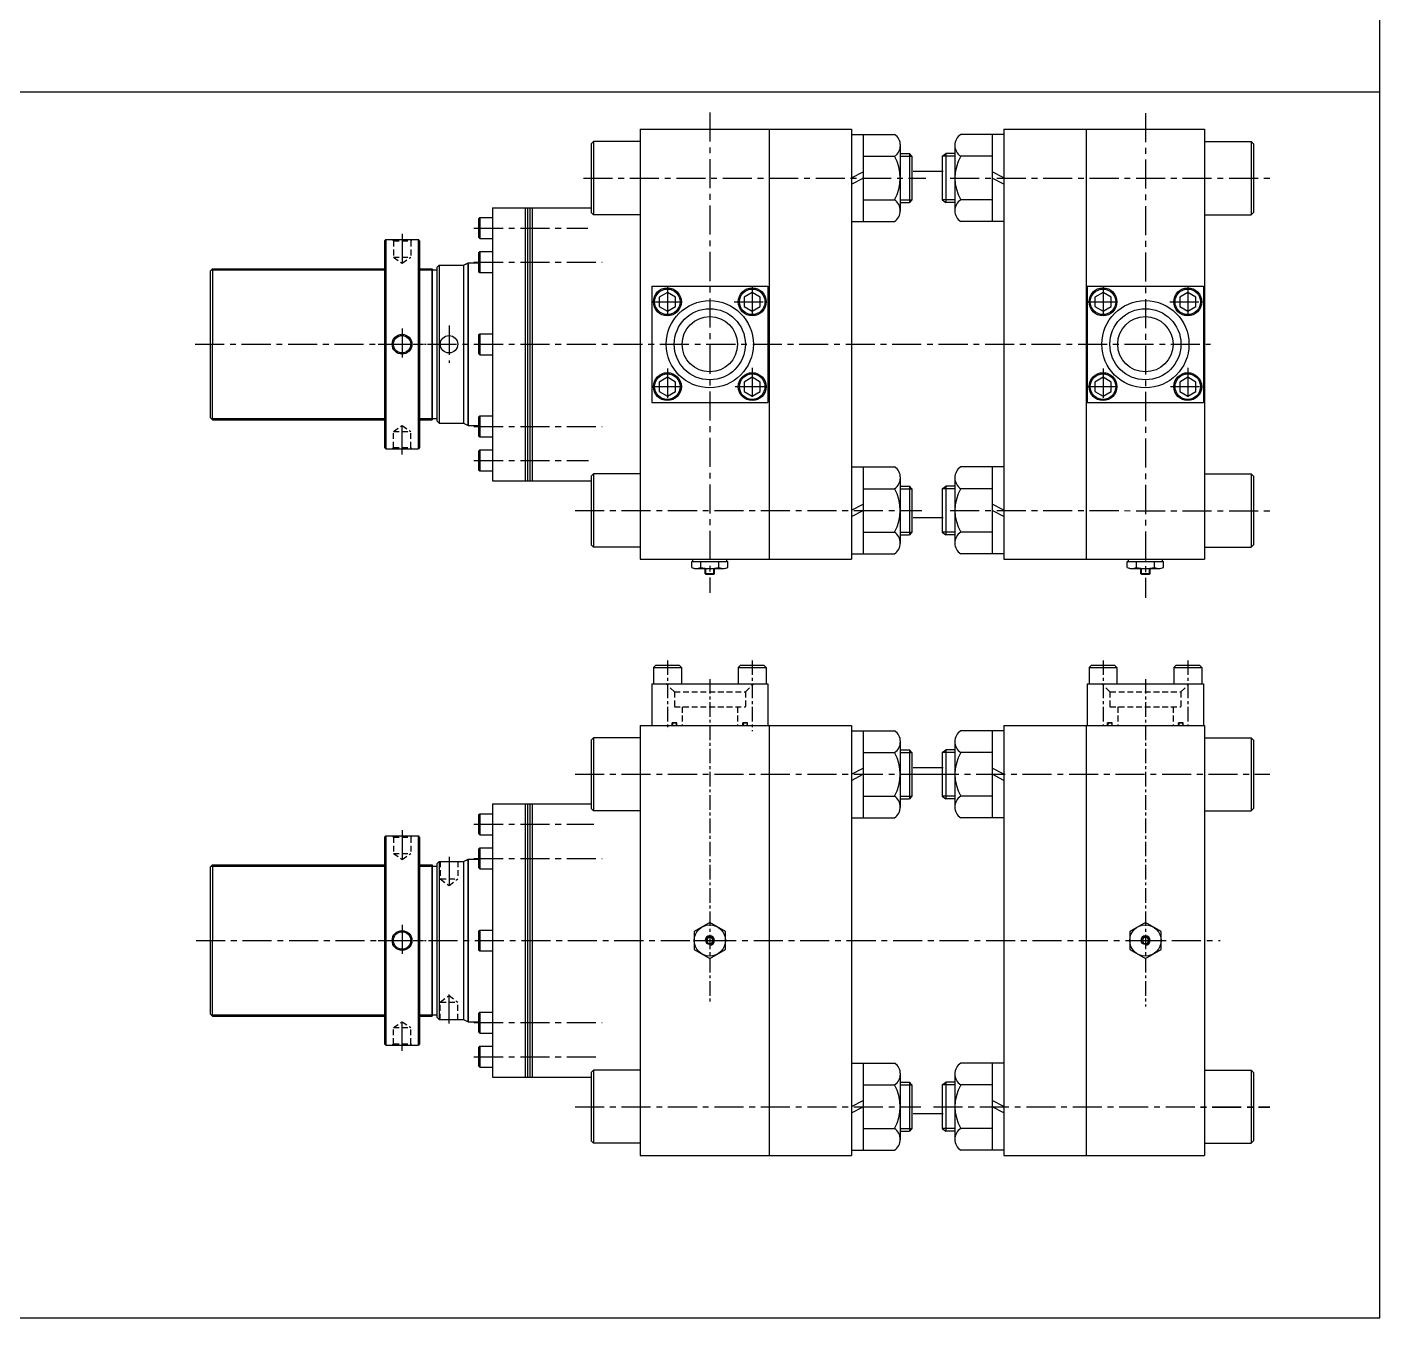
# Model space of a CAD drawing. Extents: x -819 to 8197, y 0 to 4058.
# Drawn here: x 7032 to 8197, y 0 to 1111 of the extents above; entities that cross this region are included whole.
import ezdxf

# ---------------------------------------------------------------- set-up
doc = ezdxf.new("R2010")
doc.units = 0
doc.header["$LTSCALE"] = 10
doc.header["$MEASUREMENT"] = 0
for name, pattern in [('CENTER', [2, 1.25, -0.25, 0.25, -0.25]), ('CENTERX2', [4, 2.5, -0.5, 0.5, -0.5]), ('HIDDENX2', [0.75, 0.5, -0.25])]:
    doc.linetypes.add(name, pattern=pattern)
doc.layers.get('0').update_dxf_attribs({"linetype": 'CONTINUOUS'})
for name, color, linetype in [('CEN', 1, 'CENTERX2'), ('HID', 2, 'HIDDENX2'), ('ML', 7, 'CONTINUOUS')]:
    doc.layers.add(name, color=color, linetype=linetype)

msp = doc.modelspace()

# ---------------------------------------------------------------- linework, layer by layer
for p, q in [((8197.1, 0), (8197.1, 2221.7)), ((6600.3, 1055), (8197.1, 1055)), ((0, 0), (8197.1, 0))]:
    msp.add_line(p, q)
at = {"color": 7, "linetype": 'Continuous'}
for p, q in [((7605.6, 650.9), (7605.6, 652.9)), ((7605.6, 652.9), (7634.8, 652.9)), ((7634.8, 650.9), (7634.8, 652.9)), ((7980.6, 650.9), (7980.6, 652.9)), ((7980.6, 652.9), (8009.8, 652.9)), ((8009.8, 650.9), (8009.8, 652.9)), ((7604.6, 645.9), (7604.6, 650.9)), ((7604.6, 650.9), (7611, 650.9)), ((7607.8, 644.9), (7632.6, 644.9)), ((7611, 650.9), (7635.8, 650.9)), ((7612.4, 645.9), (7612.4, 650.9)), ((7616.2, 645.1), (7616.2, 645.1)), ((7616.2, 640.4), (7616.2, 644.9)), ((7624.2, 640.4), (7624.2, 644.9)), ((7628, 645.9), (7628, 650.9)), ((7635.8, 645.9), (7635.8, 650.9)), ((7979.6, 645.9), (7979.6, 650.9)), ((7979.6, 650.9), (7986, 650.9)), ((7982.8, 644.9), (8007.6, 644.9)), ((7986, 650.9), (8010.8, 650.9)), ((7987.4, 645.9), (7987.4, 650.9)), ((7991.2, 645.1), (7991.2, 645.1)), ((7991.2, 640.4), (7991.2, 644.9)), ((7999.2, 640.4), (7999.2, 644.9)), ((8003, 645.9), (8003, 650.9)), ((8010.8, 645.9), (8010.8, 650.9)), ((7616.2, 640.4), (7616.7, 639.9)), ((7624.2, 640.4), (7616.2, 640.4)), ((7616.7, 639.9), (7623.7, 639.9)), ((7624.2, 640.4), (7623.7, 639.9)), ((7991.2, 640.4), (7991.7, 639.9)), ((7999.2, 640.4), (7991.2, 640.4)), ((7991.7, 639.9), (7998.7, 639.9)), ((7999.2, 640.4), (7998.7, 639.9))]:
    msp.add_line(p, q, dxfattribs=at)
at = {"color": 1, "linetype": 'CENTER', "ltscale": 5}
for p, q in [((7606.7, 324.8), (7633.7, 324.8)), ((7981.7, 324.8), (8008.7, 324.8))]:
    msp.add_line(p, q, dxfattribs=at)
at = {"color": 7, "linetype": 'Continuous'}
for points in [[(7606.7, 317), (7620.2, 309.2), (7633.7, 317), (7633.7, 332.6), (7620.2, 340.4), (7606.7, 332.6)], [(7981.7, 317), (7995.2, 309.2), (8008.7, 317), (8008.7, 332.6), (7995.2, 340.4), (7981.7, 332.6)], [(7618.8, 327.3), (7617.3, 324.8), (7618.8, 322.3), (7621.7, 322.3), (7623.1, 324.8), (7621.7, 327.3)], [(7993.8, 327.3), (7992.3, 324.8), (7993.8, 322.3), (7996.7, 322.3), (7998.1, 324.8), (7996.7, 327.3)]]:
    msp.add_lwpolyline(points, close=True, dxfattribs=at)
for centre, radius in [((7620.2, 324.8), 13.5), ((7995.2, 324.8), 13.5), ((7620.2, 324.8), 3.5), ((7995.2, 324.8), 3.5)]:
    msp.add_circle(centre, radius, dxfattribs=at)
for centre, radius, start, end in [((7607.8, 650.5), 5.62, 235.6158, 270), ((7608.5, 653.1), 8.22, 241.7006, 298.2994), ((7620.2, 676.2), 31.3, 255.6172, 270.0141), ((7620.2, 676.2), 31.3, 269.9859, 284.3828), ((7631.9, 653.1), 8.22, 241.7006, 298.2994), ((7982.8, 650.5), 5.62, 235.6158, 270), ((7983.5, 653.1), 8.22, 241.7006, 298.2994), ((7995.2, 676.2), 31.3, 255.6172, 270.0141), ((7995.2, 676.2), 31.3, 269.9859, 284.3828), ((8006.9, 653.1), 8.22, 241.7006, 298.2994)]:
    msp.add_arc(centre, radius, start, end, dxfattribs=at)
at = {"layer": 'CEN'}
for p, q in [((7620.2, 1037.3), (7620.2, 624)), ((7995.2, 1036.8), (7995.2, 619.7)), ((7511.4, 980.9), (7806.2, 980.9)), ((7827.2, 980.9), (8102.2, 980.9)), ((7355.3, 932.8), (7355.3, 904.3)), ((7417.2, 937.9), (7515.2, 937.9)), ((7417.2, 908.6), (7527.6, 908.6)), ((7583.7, 887.9), (7583.7, 859.2)), ((7656.7, 887.9), (7656.7, 858.7)), ((7958.7, 887.9), (7958.7, 859.2)), ((8031.7, 887.9), (8031.7, 858.7)), ((7570.2, 874.4), (7598.8, 874.4)), ((7641.2, 874.4), (7670.2, 874.4)), ((7945.2, 874.4), (7973.8, 874.4)), ((8016.2, 874.4), (8045.2, 874.4)), ((7355.3, 851.4), (7355.3, 824.4)), ((7395.7, 853.9), (7395.7, 821.9)), ((7177.2, 837.9), (8051.2, 837.9)), ((7334.7, 837.9), (7375.9, 837.9)), ((7334.7, 837.9), (7375.9, 837.9)), ((7338.7, 837.9), (7379.9, 837.9)), ((7338.7, 837.9), (7379.9, 837.9)), ((7583.7, 816.9), (7583.7, 787.9)), ((7656.7, 817.6), (7656.7, 787.9)), ((7958.7, 816.9), (7958.7, 787.9)), ((8031.7, 817.6), (8031.7, 787.9)), ((7570.2, 801.4), (7598.8, 801.4)), ((7641.9, 801.4), (7670.2, 801.4)), ((7945.2, 801.4), (7973.8, 801.4)), ((8016.9, 801.4), (8045.2, 801.4)), ((7355.3, 743), (7355.3, 771.4)), ((7417.2, 767.2), (7527.6, 767.2)), ((7417.2, 737.9), (7515.8, 737.9)), ((7504.2, 694.9), (7802.7, 694.9)), ((7827.2, 694.9), (8102.2, 694.5)), ((7504.2, 467.8), (7813.3, 467.8)), ((7809.5, 467.8), (8102.2, 467.8)), ((7355.3, 419.7), (7355.3, 391.2)), ((7417.2, 424.8), (7520.3, 424.8)), ((7395.7, 396.8), (7395.7, 369.2)), ((7417.2, 395.5), (7527.6, 395.5)), ((7355.3, 338.3), (7355.3, 311.3)), ((7178, 324.8), (8059.5, 324.8)), ((7334.7, 324.8), (7375.9, 324.8)), ((7334.7, 324.8), (7375.9, 324.8)), ((7338.7, 324.8), (7379.9, 324.8)), ((7338.7, 324.8), (7379.9, 324.8)), ((7395.7, 253.3), (7395.7, 280.9)), ((7355.3, 229.9), (7355.3, 258.3)), ((7417.2, 254.1), (7527.6, 254.1)), ((7417.2, 224.8), (7522.7, 224.8)), ((7504.2, 181.8), (7802, 181.8)), ((7812.7, 181.8), (8102.2, 181.8)), ((7812.7, 181.8), (8102.2, 181.4))]:
    msp.add_line(p, q, dxfattribs=at)
at = {"layer": 'HID'}
for p, q in [((7346.8, 927.9), (7347.8, 926.9)), ((7347.8, 926.9), (7347.8, 912.9)), ((7347.8, 926.9), (7362.8, 926.9)), ((7363.8, 927.9), (7362.8, 926.9)), ((7362.8, 926.9), (7362.8, 912.9)), ((7347.8, 912.9), (7355.3, 907.7)), ((7347.8, 912.9), (7362.8, 912.9)), ((7355.3, 907.7), (7362.8, 912.9)), ((7347.8, 762.9), (7355.3, 768)), ((7347.8, 748.9), (7347.8, 762.9)), ((7347.8, 762.9), (7362.8, 762.9)), ((7355.3, 768), (7362.8, 762.9)), ((7362.8, 748.9), (7362.8, 762.9)), ((7346.8, 747.9), (7347.8, 748.9)), ((7347.8, 748.9), (7362.8, 748.9)), ((7363.8, 747.9), (7362.8, 748.9)), ((7589.7, 538.8), (7582.7, 545.8)), ((7589.7, 538.8), (7589.7, 525.8)), ((7589.7, 538.8), (7650.8, 538.8)), ((7650.8, 538.8), (7657.7, 545.8)), ((7650.8, 538.8), (7650.8, 525.8)), ((7964.7, 538.8), (7957.7, 545.8)), ((7964.7, 538.8), (8025.8, 538.8)), ((7964.7, 538.8), (7964.7, 525.8)), ((8025.8, 538.8), (8032.7, 545.8)), ((8025.8, 538.8), (8025.8, 525.8)), ((7589.7, 525.8), (7650.8, 525.8)), ((7596.5, 525.8), (7596.5, 509.8)), ((7644, 525.8), (7644, 509.8)), ((7964.7, 525.8), (8025.8, 525.8)), ((7971.5, 525.8), (7971.5, 509.8)), ((8019, 525.8), (8019, 509.8)), ((7587.7, 509.8), (7587.7, 512.2)), ((7587.7, 512.2), (7591.7, 512.2)), ((7591.7, 512.2), (7587.7, 512.2)), ((7587.7, 509.8), (7587.7, 512.2)), ((7591.7, 509.8), (7591.7, 512.2)), ((7591.7, 509.8), (7591.7, 512.2)), ((7648.7, 509.8), (7648.7, 512.2)), ((7652.7, 512.2), (7648.7, 512.2)), ((7648.7, 512.2), (7652.7, 512.2)), ((7648.7, 509.8), (7648.7, 512.2)), ((7652.7, 509.8), (7652.7, 512.2)), ((7652.7, 509.8), (7652.7, 512.2)), ((7962.7, 509.8), (7962.7, 512.2)), ((7962.7, 512.2), (7966.7, 512.2)), ((7966.7, 512.2), (7962.7, 512.2)), ((7962.7, 509.8), (7962.7, 512.2)), ((7966.7, 509.8), (7966.7, 512.2)), ((7966.7, 509.8), (7966.7, 512.2)), ((8023.7, 509.8), (8023.7, 512.2)), ((8027.7, 512.2), (8023.7, 512.2)), ((8023.7, 512.2), (8027.7, 512.2)), ((8023.7, 509.8), (8023.7, 512.2)), ((8027.7, 509.8), (8027.7, 512.2)), ((8027.7, 509.8), (8027.7, 512.2)), ((7346.8, 414.8), (7347.8, 413.8)), ((7347.8, 413.8), (7347.8, 399.8)), ((7347.8, 413.8), (7362.8, 413.8)), ((7363.8, 414.8), (7362.8, 413.8)), ((7362.8, 413.8), (7362.8, 399.8)), ((7347.8, 399.8), (7355.3, 394.6)), ((7347.8, 399.8), (7362.8, 399.8)), ((7355.3, 394.6), (7362.8, 399.8)), ((7388.2, 392.8), (7388.2, 377.8)), ((7403.2, 392.8), (7403.2, 377.8)), ((7388.2, 377.8), (7395.7, 372)), ((7388.2, 377.8), (7403.2, 377.8)), ((7395.7, 372), (7403.2, 377.8)), ((7388.2, 271.8), (7395.7, 277.6)), ((7388.2, 271.8), (7403.2, 271.8)), ((7388.2, 256.8), (7388.2, 271.8)), ((7395.7, 277.6), (7403.2, 271.8)), ((7403.2, 256.8), (7403.2, 271.8)), ((7347.8, 249.8), (7355.3, 254.9)), ((7347.8, 235.8), (7347.8, 249.8)), ((7347.8, 249.8), (7362.8, 249.8)), ((7355.3, 254.9), (7362.8, 249.8)), ((7362.8, 235.8), (7362.8, 249.8)), ((7346.8, 234.8), (7347.8, 235.8)), ((7347.8, 235.8), (7362.8, 235.8)), ((7363.8, 234.8), (7362.8, 235.8))]:
    msp.add_line(p, q, dxfattribs=at)
for centre, start, end in [((7589.1, 511), 90, 270), ((7590.4, 511), 270, 90), ((7650.1, 511), 90, 270), ((7651.4, 511), 270, 90), ((7964.1, 511), 90, 270), ((7965.4, 511), 270, 90), ((8025.1, 511), 90, 270), ((8026.4, 511), 270, 90)]:
    msp.add_arc(centre, 1.2, start, end, dxfattribs=at)
at = {"layer": 'ML'}
for p, q in [((7560.2, 1022.9), (7742.2, 1022.9)), ((7560.2, 1022.9), (7560.2, 652.9)), ((7671.2, 1022.9), (7671.2, 652.9)), ((7742.2, 1022.9), (7742.2, 652.9)), ((7742.2, 1018.4), (7779.2, 1018.4)), ((7752.2, 1018.4), (7752.2, 943.4)), ((7873.2, 1018.4), (7836.2, 1018.4)), ((7863.2, 1018.4), (7863.2, 943.4)), ((7873.2, 1022.9), (8046.2, 1022.9)), ((7873.2, 1022.9), (7873.2, 652.9)), ((7944.2, 1022.9), (7944.2, 652.9)), ((8046.2, 1022.9), (8046.2, 652.9)), ((7520.2, 1012.4), (7518.2, 1010.4)), ((7518.2, 1010.4), (7518.2, 951.4)), ((7520.2, 1012.4), (7520.2, 949.4)), ((7560.2, 1012.4), (7520.2, 1012.4)), ((7560.2, 1012.4), (7520.2, 1012.4)), ((7784.2, 1009.7), (7784.2, 952.4)), ((7784.2, 1001.9), (7792, 1001.9)), ((7792, 1001.9), (7792, 959.9)), ((7794.2, 999.6), (7792, 1001.9)), ((7820.2, 999.6), (7823.5, 1001.9)), ((7831.2, 1001.9), (7823.5, 1001.9)), ((7823.5, 1001.9), (7823.5, 959.9)), ((7831.2, 1009.7), (7831.2, 952.4)), ((8046.2, 1012.4), (8086.2, 1012.4)), ((8046.2, 1012.4), (8086.2, 1012.4)), ((8086.2, 1012.4), (8086.2, 949.4)), ((8086.2, 1012.4), (8088.2, 1010.4)), ((8088.2, 1010.4), (8088.2, 951.4)), ((7752.2, 999.6), (7779.2, 999.6)), ((7794.2, 999.6), (7794.2, 962.1)), ((7820.2, 999.6), (7820.2, 962.1)), ((7863.2, 999.6), (7836.2, 999.6)), ((7784.2, 980.4), (7784.2, 980.4)), ((7795.2, 986.9), (7821.2, 986.9)), ((7433.2, 955.4), (7518.2, 955.4)), ((7433.2, 955.4), (7433.2, 720.4)), ((7461.2, 955.4), (7461.2, 720.4)), ((7463.2, 955.4), (7463.2, 720.4)), ((7465.2, 955.4), (7465.2, 720.4)), ((7467.2, 955.4), (7467.2, 720.4)), ((7752.2, 962.2), (7779.2, 962.2)), ((7784.2, 959.9), (7792, 959.9)), ((7794.2, 962.1), (7792, 959.9)), ((7820.2, 962.1), (7823.5, 959.9)), ((7831.2, 959.9), (7823.5, 959.9)), ((7863.2, 962.2), (7836.2, 962.2)), ((7421.2, 945.9), (7422.2, 946.9)), ((7421.2, 945.9), (7421.2, 929.9)), ((7422.2, 946.9), (7433.2, 946.9)), ((7422.2, 946.9), (7422.2, 928.9)), ((7520.2, 949.4), (7518.2, 951.4)), ((7560.2, 949.4), (7520.2, 949.4)), ((7742.2, 943.4), (7779.2, 943.4)), ((7873.2, 943.4), (7836.2, 943.4)), ((8046.2, 949.4), (8086.2, 949.4)), ((8086.2, 949.4), (8088.2, 951.4)), ((7340.3, 926.9), (7341.3, 927.9)), ((7340.3, 926.9), (7340.3, 748.9)), ((7341.3, 927.9), (7369.3, 927.9)), ((7341.3, 927.9), (7341.3, 747.9)), ((7370.3, 926.9), (7369.3, 927.9)), ((7369.3, 747.9), (7369.3, 927.9)), ((7370.3, 926.9), (7370.3, 748.9)), ((7421.2, 929.9), (7422.2, 928.9)), ((7421.2, 929.9), (7422.2, 928.9)), ((7422.2, 928.9), (7433.2, 928.9)), ((7422.2, 928.9), (7433.2, 928.9)), ((7421.2, 916.6), (7422.2, 917.6)), ((7421.2, 916.6), (7422.2, 917.6)), ((7421.2, 916.6), (7421.2, 900.6)), ((7421.2, 916.6), (7421.2, 900.6)), ((7422.2, 917.6), (7422.2, 899.6)), ((7422.2, 917.6), (7433.2, 917.6)), ((7422.2, 917.6), (7433.2, 917.6)), ((7422.2, 917.6), (7422.2, 899.6)), ((7190.2, 900.9), (7192.2, 902.9)), ((7190.2, 900.9), (7190.2, 774.9)), ((7192.2, 902.9), (7340.3, 902.9)), ((7192.2, 902.9), (7192.2, 837.9)), ((7370.3, 902.9), (7381.2, 902.9)), ((7381.2, 902.9), (7381.2, 772.9)), ((7381.2, 772.9), (7381.2, 902.9)), ((7381.2, 901.9), (7385.2, 901.9)), ((7385.2, 903.9), (7387.2, 905.9)), ((7385.2, 903.9), (7385.2, 771.9)), ((7385.2, 901.9), (7385.2, 771.9)), ((7387.2, 905.9), (7387.2, 769.9)), ((7387.2, 905.9), (7408.2, 905.9)), ((7408.2, 905.9), (7412.2, 907.9)), ((7408.2, 905.9), (7411.2, 907.4)), ((7408.2, 905.9), (7408.2, 769.9)), ((7412.2, 907.9), (7412.2, 767.9)), ((7412.2, 907.9), (7421.2, 907.9)), ((7412.2, 767.9), (7412.2, 907.9)), ((7421.2, 900.6), (7422.2, 899.6)), ((7421.2, 900.6), (7422.2, 899.6)), ((7422.2, 899.6), (7433.2, 899.6)), ((7422.2, 899.6), (7433.2, 899.6)), ((7570.2, 887.9), (7570.2, 787.9)), ((7570.2, 887.9), (7670.2, 887.9)), ((7670.2, 887.9), (7670.2, 787.9)), ((7945.2, 887.9), (7945.2, 787.9)), ((7945.2, 887.9), (8045.2, 887.9)), ((8045.2, 887.9), (8045.2, 787.9)), ((7421.2, 845.9), (7422.2, 846.9)), ((7421.2, 845.9), (7422.2, 846.9)), ((7421.2, 845.9), (7421.2, 829.9)), ((7421.2, 845.9), (7421.2, 829.9)), ((7422.2, 846.9), (7422.2, 828.9)), ((7422.2, 846.9), (7433.2, 846.9)), ((7422.2, 846.9), (7422.2, 828.9)), ((7422.2, 846.9), (7433.2, 846.9)), ((7192.2, 772.9), (7192.2, 837.9)), ((7421.2, 829.9), (7422.2, 828.9)), ((7421.2, 829.9), (7422.2, 828.9)), ((7422.2, 828.9), (7433.2, 828.9)), ((7422.2, 828.9), (7433.2, 828.9)), ((7570.2, 787.9), (7670.2, 787.9)), ((7945.2, 787.9), (8045.2, 787.9)), ((7190.2, 774.9), (7192.2, 772.9)), ((7192.2, 772.9), (7340.3, 772.9)), ((7370.3, 772.9), (7381.2, 772.9)), ((7381.2, 773.9), (7385.2, 773.9)), ((7385.2, 771.9), (7387.2, 769.9)), ((7385.2, 771.9), (7387.2, 769.9)), ((7387.2, 769.9), (7408.2, 769.9)), ((7408.2, 769.9), (7412.2, 767.9)), ((7421.2, 775.2), (7422.2, 776.2)), ((7421.2, 775.2), (7422.2, 776.2)), ((7421.2, 775.2), (7421.2, 759.2)), ((7421.2, 775.2), (7421.2, 759.2)), ((7422.2, 776.2), (7422.2, 758.2)), ((7422.2, 776.2), (7433.2, 776.2)), ((7422.2, 776.2), (7433.2, 776.2)), ((7422.2, 776.2), (7422.2, 758.2)), ((7412.2, 767.9), (7421.2, 767.9)), ((7421.2, 759.2), (7422.2, 758.2)), ((7421.2, 759.2), (7422.2, 758.2)), ((7422.2, 758.2), (7433.2, 758.2)), ((7422.2, 758.2), (7433.2, 758.2)), ((7340.3, 748.9), (7341.3, 747.9)), ((7341.3, 747.9), (7369.3, 747.9)), ((7370.3, 748.9), (7369.3, 747.9)), ((7421.2, 745.9), (7422.2, 746.9)), ((7421.2, 745.9), (7422.2, 746.9)), ((7421.2, 745.9), (7421.2, 729.9)), ((7422.2, 746.9), (7433.2, 746.9)), ((7422.2, 746.9), (7422.2, 728.9)), ((7422.2, 746.9), (7433.2, 746.9)), ((7421.2, 729.9), (7422.2, 728.9)), ((7422.2, 728.9), (7433.2, 728.9)), ((7520.2, 726.4), (7518.2, 724.4)), ((7518.2, 724.4), (7518.2, 665.4)), ((7520.2, 726.4), (7520.2, 663.4)), ((7560.2, 726.4), (7520.2, 726.4)), ((7560.2, 726.4), (7520.2, 726.4)), ((7742.2, 732.4), (7779.2, 732.4)), ((7752.2, 732.4), (7752.2, 657.4)), ((7784.2, 723.7), (7784.2, 666.4)), ((7831.2, 723.7), (7831.2, 666.4)), ((7873.2, 732.4), (7836.2, 732.4)), ((7863.2, 732.4), (7863.2, 657.4)), ((8046.2, 726.4), (8086.2, 726.4)), ((8086.2, 726.4), (8086.2, 663.4)), ((8086.2, 726.4), (8088.2, 724.4)), ((8088.2, 724.4), (8088.2, 665.4)), ((7433.2, 720.4), (7518.2, 720.4)), ((7752.2, 713.6), (7779.2, 713.6)), ((7784.2, 715.9), (7792, 715.9)), ((7792, 715.9), (7792, 673.9)), ((7794.2, 713.6), (7792, 715.9)), ((7794.2, 713.6), (7794.2, 676.1)), ((7820.2, 713.6), (7823.5, 715.9)), ((7820.2, 713.6), (7820.2, 676.1)), ((7823.5, 715.9), (7823.5, 673.9)), ((7831.2, 715.9), (7823.5, 715.9)), ((7863.2, 713.6), (7836.2, 713.6)), ((7784.2, 694.4), (7784.2, 694.4)), ((7795.2, 688.9), (7821.2, 688.9)), ((7752.2, 676.2), (7779.2, 676.2)), ((7794.2, 676.1), (7792, 673.9)), ((7820.2, 676.1), (7823.5, 673.9)), ((7863.2, 676.2), (7836.2, 676.2)), ((7520.2, 663.4), (7518.2, 665.4)), ((7784.2, 673.9), (7792, 673.9)), ((7831.2, 673.9), (7823.5, 673.9)), ((8086.2, 663.4), (8088.2, 665.4)), ((7560.2, 663.4), (7520.2, 663.4)), ((7560.2, 652.9), (7742.2, 652.9)), ((7742.2, 657.4), (7779.2, 657.4)), ((7873.2, 657.4), (7836.2, 657.4)), ((7873.2, 652.9), (8046.2, 652.9)), ((8046.2, 663.4), (8086.2, 663.4)), ((7571.7, 559.8), (7573.7, 561.8)), ((7571.7, 559.8), (7571.7, 545.8)), ((7571.7, 559.8), (7595.7, 559.8)), ((7573.7, 561.8), (7593.7, 561.8)), ((7593.7, 561.8), (7595.7, 559.8)), ((7595.7, 559.8), (7595.7, 545.8)), ((7644.7, 559.8), (7646.7, 561.8)), ((7644.7, 559.8), (7644.7, 545.8)), ((7644.7, 559.8), (7668.7, 559.8)), ((7646.7, 561.8), (7666.7, 561.8)), ((7666.7, 561.8), (7668.7, 559.8)), ((7668.7, 559.8), (7668.7, 545.8)), ((7946.7, 559.8), (7948.7, 561.8)), ((7946.7, 559.8), (7970.7, 559.8)), ((7946.7, 559.8), (7946.7, 545.8)), ((7948.7, 561.8), (7968.7, 561.8)), ((7968.7, 561.8), (7970.7, 559.8)), ((7970.7, 559.8), (7970.7, 545.8)), ((8019.7, 559.8), (8021.7, 561.8)), ((8019.7, 559.8), (8043.7, 559.8)), ((8019.7, 559.8), (8019.7, 545.8)), ((8021.7, 561.8), (8041.7, 561.8)), ((8041.7, 561.8), (8043.7, 559.8)), ((8043.7, 559.8), (8043.7, 545.8)), ((7570.2, 545.8), (7670.2, 545.8)), ((7570.2, 545.8), (7570.2, 509.8)), ((7670.2, 545.8), (7670.2, 509.8)), ((7945.2, 545.8), (8045.2, 545.8)), ((7945.2, 545.8), (7945.2, 509.8)), ((8045.2, 545.8), (8045.2, 509.8)), ((7560.2, 509.8), (7742.2, 509.8)), ((7560.2, 509.8), (7560.2, 139.8)), ((7560.2, 509.8), (7742.2, 509.8)), ((7671.2, 509.8), (7671.2, 139.8)), ((7742.2, 509.8), (7742.2, 139.8)), ((7742.2, 505.3), (7779.2, 505.3)), ((7752.2, 505.3), (7752.2, 430.3)), ((7873.2, 505.3), (7836.2, 505.3)), ((7863.2, 505.3), (7863.2, 430.3)), ((7873.2, 509.8), (7873.2, 139.8)), ((7873.2, 509.8), (8046.2, 509.8)), ((7873.2, 509.8), (8046.2, 509.8)), ((7944.2, 509.8), (7944.2, 139.8)), ((8046.2, 509.8), (8046.2, 139.8)), ((7520.2, 499.3), (7518.2, 497.3)), ((7518.2, 497.3), (7518.2, 438.3)), ((7520.2, 499.3), (7520.2, 436.3)), ((7560.2, 499.3), (7520.2, 499.3)), ((7560.2, 499.3), (7520.2, 499.3)), ((7784.2, 496.6), (7784.2, 439.3)), ((7831.2, 496.6), (7831.2, 439.3)), ((8046.2, 499.3), (8086.2, 499.3)), ((8046.2, 499.3), (8086.2, 499.3)), ((8086.2, 499.3), (8086.2, 436.3)), ((8086.2, 499.3), (8088.2, 497.3)), ((8088.2, 497.3), (8088.2, 438.3)), ((7752.2, 486.5), (7779.2, 486.5)), ((7784.2, 488.8), (7792, 488.8)), ((7792, 488.8), (7792, 446.8)), ((7794.2, 486.5), (7792, 488.8)), ((7794.2, 486.5), (7794.2, 449)), ((7820.2, 486.5), (7823.5, 488.8)), ((7820.2, 486.5), (7820.2, 449)), ((7831.2, 488.8), (7823.5, 488.8)), ((7823.5, 488.8), (7823.5, 446.8)), ((7863.2, 486.5), (7836.2, 486.5)), ((7784.2, 467.3), (7784.2, 467.3)), ((7795.2, 473.8), (7821.2, 473.8)), ((7752.2, 449), (7779.2, 449)), ((7784.2, 446.8), (7792, 446.8)), ((7794.2, 449), (7792, 446.8)), ((7820.2, 449), (7823.5, 446.8)), ((7831.2, 446.8), (7823.5, 446.8)), ((7863.2, 449), (7836.2, 449)), ((7421.2, 432.8), (7422.2, 433.8)), ((7421.2, 432.8), (7421.2, 416.8)), ((7422.2, 433.8), (7433.2, 433.8)), ((7422.2, 433.8), (7422.2, 415.8)), ((7433.2, 442.3), (7518.2, 442.3)), ((7433.2, 442.3), (7433.2, 207.3)), ((7461.2, 442.3), (7461.2, 207.3)), ((7463.2, 442.3), (7463.2, 207.3)), ((7465.2, 442.3), (7465.2, 207.3)), ((7465.2, 442.3), (7465.2, 207.3)), ((7467.2, 442.3), (7467.2, 207.3)), ((7520.2, 436.3), (7518.2, 438.3)), ((7560.2, 436.3), (7520.2, 436.3)), ((8046.2, 436.3), (8086.2, 436.3)), ((8086.2, 436.3), (8088.2, 438.3)), ((7742.2, 430.3), (7779.2, 430.3)), ((7873.2, 430.3), (7836.2, 430.3)), ((7340.3, 413.8), (7341.3, 414.8)), ((7340.3, 413.8), (7340.3, 235.8)), ((7341.3, 414.8), (7369.3, 414.8)), ((7341.3, 414.8), (7341.3, 234.8)), ((7370.3, 413.8), (7369.3, 414.8)), ((7369.3, 234.8), (7369.3, 414.8)), ((7370.3, 413.8), (7370.3, 235.8)), ((7421.2, 416.8), (7422.2, 415.8)), ((7422.2, 415.8), (7433.2, 415.8)), ((7421.2, 403.5), (7422.2, 404.5)), ((7421.2, 403.5), (7421.2, 387.5)), ((7422.2, 404.5), (7433.2, 404.5)), ((7422.2, 404.5), (7422.2, 386.5)), ((7190.2, 387.8), (7192.2, 389.8)), ((7190.2, 387.8), (7190.2, 261.8)), ((7192.2, 389.8), (7340.3, 389.8)), ((7192.2, 389.8), (7192.2, 324.8)), ((7370.3, 389.8), (7381.2, 389.8)), ((7381.2, 389.8), (7381.2, 259.8)), ((7381.2, 259.8), (7381.2, 389.8)), ((7381.2, 388.8), (7385.2, 388.8)), ((7385.2, 390.8), (7387.2, 392.8)), ((7385.2, 390.8), (7385.2, 258.8)), ((7385.2, 388.8), (7385.2, 258.8)), ((7387.2, 392.8), (7387.2, 256.8)), ((7387.2, 392.8), (7408.2, 392.8)), ((7408.2, 392.8), (7412.2, 394.8)), ((7408.2, 392.8), (7411.2, 394.3)), ((7408.2, 392.8), (7408.2, 256.8)), ((7412.2, 394.8), (7412.2, 254.8)), ((7412.2, 394.8), (7421.2, 394.8)), ((7412.2, 254.8), (7412.2, 394.8)), ((7421.2, 387.5), (7422.2, 386.5)), ((7422.2, 386.5), (7433.2, 386.5)), ((7421.2, 332.8), (7422.2, 333.8)), ((7421.2, 332.8), (7421.2, 316.8)), ((7422.2, 333.8), (7422.2, 315.8)), ((7422.2, 333.8), (7433.2, 333.8)), ((7192.2, 259.8), (7192.2, 324.8)), ((7421.2, 316.8), (7422.2, 315.8)), ((7422.2, 315.8), (7433.2, 315.8)), ((7190.2, 261.8), (7192.2, 259.8)), ((7192.2, 259.8), (7340.3, 259.8)), ((7370.3, 259.8), (7381.2, 259.8)), ((7381.2, 260.8), (7385.2, 260.8)), ((7385.2, 258.8), (7387.2, 256.8)), ((7385.2, 258.8), (7387.2, 256.8)), ((7387.2, 256.8), (7408.2, 256.8)), ((7408.2, 256.8), (7412.2, 254.8)), ((7421.2, 262.1), (7422.2, 263.1)), ((7421.2, 262.1), (7421.2, 246.1)), ((7422.2, 263.1), (7433.2, 263.1)), ((7422.2, 263.1), (7422.2, 245.1)), ((7412.2, 254.8), (7421.2, 254.8)), ((7421.2, 246.1), (7422.2, 245.1)), ((7422.2, 245.1), (7433.2, 245.1)), ((7340.3, 235.8), (7341.3, 234.8)), ((7341.3, 234.8), (7369.3, 234.8)), ((7370.3, 235.8), (7369.3, 234.8)), ((7421.2, 232.8), (7422.2, 233.8)), ((7422.2, 233.8), (7433.2, 233.8)), ((7422.2, 233.8), (7422.2, 215.8)), ((7421.2, 232.8), (7421.2, 216.8)), ((7421.2, 216.8), (7422.2, 215.8)), ((7422.2, 215.8), (7433.2, 215.8)), ((7520.2, 213.3), (7518.2, 211.3)), ((7518.2, 211.3), (7518.2, 152.3)), ((7520.2, 213.3), (7520.2, 150.3)), ((7560.2, 213.3), (7520.2, 213.3)), ((7560.2, 213.3), (7520.2, 213.3)), ((7742.2, 219.3), (7779.2, 219.3)), ((7752.2, 219.3), (7752.2, 144.3)), ((7784.2, 210.6), (7784.2, 153.3)), ((7831.2, 210.6), (7831.2, 153.3)), ((7873.2, 219.3), (7836.2, 219.3)), ((7863.2, 219.3), (7863.2, 144.3)), ((8046.2, 213.3), (8086.2, 213.3)), ((8086.2, 213.3), (8086.2, 150.3)), ((8086.2, 213.3), (8088.2, 211.3)), ((8088.2, 211.3), (8088.2, 152.3)), ((7433.2, 207.3), (7518.2, 207.3)), ((7752.2, 200.5), (7779.2, 200.5)), ((7784.2, 202.8), (7792, 202.8)), ((7792, 202.8), (7792, 160.8)), ((7794.2, 200.5), (7792, 202.8)), ((7794.2, 200.5), (7794.2, 163)), ((7820.2, 200.5), (7823.5, 202.8)), ((7820.2, 200.5), (7820.2, 163)), ((7823.5, 202.8), (7823.5, 160.8)), ((7831.2, 202.8), (7823.5, 202.8)), ((7863.2, 200.5), (7836.2, 200.5)), ((7784.2, 181.3), (7784.2, 181.3)), ((7795.2, 175.8), (7821.2, 175.8)), ((7520.2, 150.3), (7518.2, 152.3)), ((7752.2, 163), (7779.2, 163)), ((7784.2, 160.8), (7792, 160.8)), ((7794.2, 163), (7792, 160.8)), ((7820.2, 163), (7823.5, 160.8)), ((7831.2, 160.8), (7823.5, 160.8)), ((7863.2, 163), (7836.2, 163)), ((8086.2, 150.3), (8088.2, 152.3)), ((7560.2, 150.3), (7520.2, 150.3)), ((7560.2, 139.8), (7742.2, 139.8)), ((7560.2, 139.8), (7742.2, 139.8)), ((7742.2, 144.3), (7779.2, 144.3)), ((7873.2, 144.3), (7836.2, 144.3)), ((7873.2, 139.8), (8046.2, 139.8)), ((7873.2, 139.8), (8046.2, 139.8)), ((8046.2, 150.3), (8086.2, 150.3))]:
    msp.add_line(p, q, dxfattribs=at)
at = {"layer": 'ML', "color": 2}
for p, q in [((7784.2, 999.6), (7794.2, 999.6)), ((7831.2, 999.6), (7820.2, 999.6)), ((7742.2, 981), (7752.2, 986.3)), ((7742.2, 975.6), (7752.2, 980.9)), ((7873.2, 981), (7863.2, 986.3)), ((7873.2, 975.6), (7863.2, 980.9)), ((7784.2, 962.1), (7794.2, 962.1)), ((7831.2, 962.1), (7820.2, 962.1)), ((7191.2, 901.9), (7340.3, 901.9)), ((7370.3, 901.9), (7381.2, 901.9)), ((7191.2, 773.9), (7340.3, 773.9)), ((7370.3, 773.9), (7381.2, 773.9)), ((7784.2, 713.6), (7794.2, 713.6)), ((7831.2, 713.6), (7820.2, 713.6)), ((7742.2, 695), (7752.2, 700.3)), ((7873.2, 695), (7863.2, 700.3)), ((7742.2, 689.6), (7752.2, 694.9)), ((7873.2, 689.6), (7863.2, 694.9)), ((7784.2, 676.1), (7794.2, 676.1)), ((7831.2, 676.1), (7820.2, 676.1)), ((7616.7, 645.1), (7616.7, 645.1)), ((7616.7, 639.9), (7616.7, 644.9)), ((7623.7, 639.9), (7623.7, 644.9)), ((7991.7, 645.1), (7991.7, 645.1)), ((7991.7, 639.9), (7991.7, 644.9)), ((7998.7, 639.9), (7998.7, 644.9)), ((7784.2, 486.5), (7794.2, 486.5)), ((7831.2, 486.5), (7820.2, 486.5)), ((7742.2, 467.9), (7752.2, 473.2)), ((7742.2, 462.5), (7752.2, 467.8)), ((7873.2, 467.9), (7863.2, 473.2)), ((7873.2, 462.5), (7863.2, 467.8)), ((7784.2, 449), (7794.2, 449)), ((7831.2, 449), (7820.2, 449)), ((7191.2, 388.8), (7340.3, 388.8)), ((7370.3, 388.8), (7381.2, 388.8)), ((7191.2, 260.8), (7340.3, 260.8)), ((7370.3, 260.8), (7381.2, 260.8)), ((7784.2, 200.5), (7794.2, 200.5)), ((7831.2, 200.5), (7820.2, 200.5)), ((7742.2, 181.9), (7752.2, 187.2)), ((7873.2, 181.9), (7863.2, 187.2)), ((7742.2, 176.5), (7752.2, 181.8)), ((7873.2, 176.5), (7863.2, 181.8)), ((7784.2, 163), (7794.2, 163)), ((7831.2, 163), (7820.2, 163))]:
    msp.add_line(p, q, dxfattribs=at)
at = {"layer": 'ML', "color": 1, "linetype": 'CENTER'}
for p, q in [((7583.7, 565.8), (7583.7, 505.7)), ((7656.7, 565.8), (7656.7, 504.9)), ((7958.7, 565.8), (7958.7, 509.8)), ((8031.7, 565.8), (8031.7, 509.8)), ((7620.2, 549.8), (7620.2, 270.3)), ((7995.2, 549.8), (7995.2, 268.1))]:
    msp.add_line(p, q, dxfattribs=at)
at = {"layer": 'ML'}
for points in [[(7576.7, 870.3), (7583.7, 866.3), (7590.7, 870.3), (7590.7, 878.4), (7583.7, 882.5), (7576.7, 878.4)], [(7649.7, 870.3), (7656.7, 866.3), (7663.7, 870.3), (7663.7, 878.4), (7656.7, 882.5), (7649.7, 878.4)], [(7951.7, 870.3), (7958.7, 866.3), (7965.7, 870.3), (7965.7, 878.4), (7958.7, 882.5), (7951.7, 878.4)], [(8024.7, 870.3), (8031.7, 866.3), (8038.7, 870.3), (8038.7, 878.4), (8031.7, 882.5), (8024.7, 878.4)], [(7576.7, 797.3), (7583.7, 793.3), (7590.7, 797.3), (7590.7, 805.4), (7583.7, 809.5), (7576.7, 805.4)], [(7649.7, 797.3), (7656.7, 793.3), (7663.7, 797.3), (7663.7, 805.4), (7656.7, 809.5), (7649.7, 805.4)], [(7951.7, 797.3), (7958.7, 793.3), (7965.7, 797.3), (7965.7, 805.4), (7958.7, 809.5), (7951.7, 805.4)], [(8024.7, 797.3), (8031.7, 793.3), (8038.7, 797.3), (8038.7, 805.4), (8031.7, 809.5), (8024.7, 805.4)]]:
    msp.add_lwpolyline(points, close=True, dxfattribs=at)
for centre, radius in [((7583.7, 874.4), 12), ((7583.7, 874.4), 11), ((7656.7, 874.4), 12), ((7656.7, 874.4), 11), ((7958.7, 874.4), 12), ((7958.7, 874.4), 11), ((8031.7, 874.4), 12), ((8031.7, 874.4), 11), ((7620.2, 837.9), 37.5), ((7995.2, 837.9), 37.5), ((7620.2, 837.9), 30.6), ((7995.2, 837.9), 30.6), ((7620.2, 837.9), 23.8), ((7995.2, 837.9), 23.8), ((7355.3, 837.9), 8.5), ((7355.3, 837.9), 7.5), ((7395.7, 837.9), 7.5), ((7583.7, 801.4), 12), ((7583.7, 801.4), 11), ((7656.7, 801.4), 12), ((7656.7, 801.4), 11), ((7958.7, 801.4), 12), ((7958.7, 801.4), 11), ((8031.7, 801.4), 12), ((8031.7, 801.4), 11), ((7355.3, 324.8), 8.5), ((7355.3, 324.8), 7.5)]:
    msp.add_circle(centre, radius, dxfattribs=at)
for centre, radius, start, end in [((7773, 1009), 11.3, 303.7041, 56.2959), ((7842.5, 1009), 11.3, 123.7041, 236.2959), ((7746.6, 980.9), 37.6, 330.1219, 29.8781), ((7868.8, 980.9), 37.6, 150.1219, 209.8781), ((7772.9, 952.8), 11.3, 303.81, 56.19), ((7842.5, 952.8), 11.3, 123.81, 236.19), ((7773, 723), 11.3, 303.7041, 56.2959), ((7842.5, 723), 11.3, 123.7041, 236.2959), ((7746.6, 694.9), 37.6, 330.1219, 29.8781), ((7868.8, 694.9), 37.6, 150.1219, 209.8781), ((7772.9, 666.8), 11.3, 303.81, 56.19), ((7842.5, 666.8), 11.3, 123.81, 236.19), ((7773, 495.9), 11.3, 303.7041, 56.2959), ((7842.5, 495.9), 11.3, 123.7041, 236.2959), ((7746.6, 467.8), 37.6, 330.1219, 29.8781), ((7868.8, 467.8), 37.6, 150.1219, 209.8781), ((7772.9, 439.7), 11.3, 303.81, 56.19), ((7842.5, 439.7), 11.3, 123.81, 236.19), ((7773, 209.9), 11.3, 303.7041, 56.2959), ((7842.5, 209.9), 11.3, 123.7041, 236.2959), ((7746.6, 181.8), 37.6, 330.1219, 29.8781), ((7868.8, 181.8), 37.6, 150.1219, 209.8781), ((7772.9, 153.7), 11.3, 303.81, 56.19), ((7842.5, 153.7), 11.3, 123.81, 236.19)]:
    msp.add_arc(centre, radius, start, end, dxfattribs=at)
at = {"layer": 'ML', "color": 2}
for centre in [(7620.2, 324.8), (7995.2, 324.8)]:
    msp.add_arc(centre, 4, 270, 180, dxfattribs=at)

doc.saveas('drawing.dxf')
